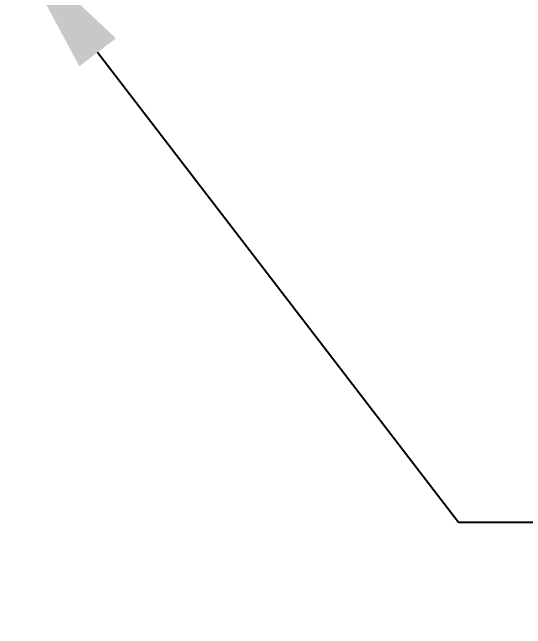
# Model space of a CAD drawing. Header units: millimetres. Extents: x 3495 to 4455, y 26793 to 27144.
# Drawn here: x 3642.99 to 3672.32, y 26920.79 to 26955.99 of the extents above; entities that cross this region are included whole.
import ezdxf
from ezdxf import colors
from ezdxf.entities.mleader import LeaderData, LeaderLine
from ezdxf.math import Vec2, Vec3

# ---------------------------------------------------------------- set-up
doc = ezdxf.new("R2010")
doc.units = ezdxf.units.MM
doc.styles.get("Standard").update_dxf_attribs({"font": ''})
doc.styles.get('Standard').set_extended_font_data('SimSun')

msp = doc.modelspace()

# ---------------------------------------------------------------- leaders
ml = msp.add_multileader_mtext('Standard')
ml.set_content('G1/2"', color=256)
ml.set_leader_properties()
ml.build(insert=Vec2(0, 0))
ml.multileader.update_dxf_attribs({"text_right_attachment_type": 6, "dogleg_length": 0.36, "arrow_head_size": 8})
ctx = ml.context
ctx.base_point, ctx.char_height, ctx.arrow_head_size, ctx.landing_gap_size, ctx.plane_origin = Vec3(3673.192, 26926.871), 8, 8, 4, Vec3(3642.99, 26960.046)
ctx.right_attachment = 6
notes = []
notes.append((ctx, [(0, (1, 1, 0), (3668.472, 26926.871), (1, 0), 4.72, [(0, [(3642.99, 26960.046)], 0, [])])]))
ctx.mtext.insert, ctx.mtext.flow_direction = Vec3(3677.192, 26931.293), 5
for ctx, leaders in notes:
    for number, flags, end, landing, length, lines in leaders:
        leader = LeaderData()
        leader.index, (leader.has_last_leader_line, leader.has_dogleg_vector, leader.attachment_direction) = number, flags
        leader.last_leader_point, leader.dogleg_vector, leader.dogleg_length = Vec3(end), Vec3(landing), length
        for number, points, colour, breaks in lines:
            line = LeaderLine()
            line.index, line.vertices, line.color, line.breaks = number, Vec3.list(points), colors.encode_raw_color(colour), breaks
            leader.lines.append(line)
        ctx.leaders.append(leader)

doc.saveas('drawing.dxf')
